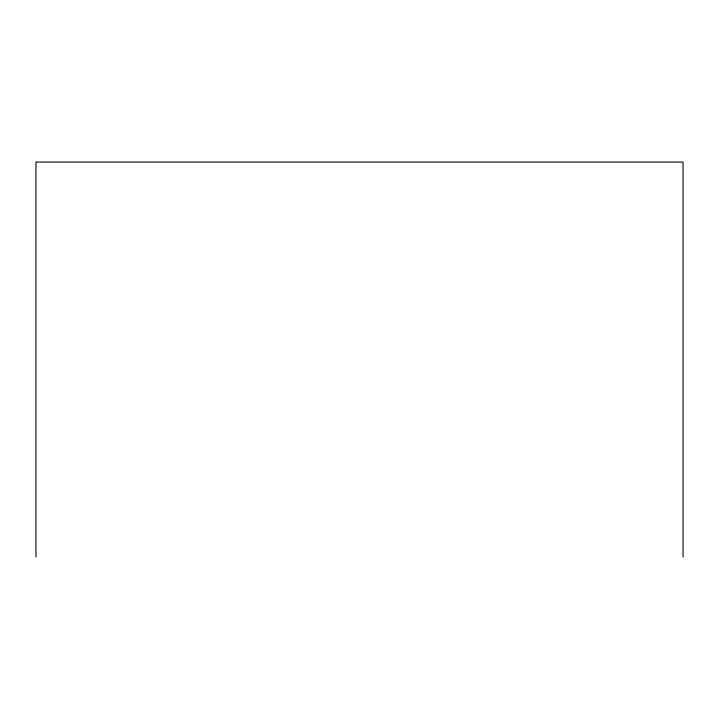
<?xml version="1.0" encoding="UTF-8"?>
<svg xmlns="http://www.w3.org/2000/svg" width="719" height="719" viewBox="0 0 719 719"><rect width="100%" height="100%" fill="white"/><g stroke="black" fill="none" stroke-linecap="round" stroke-linejoin="round"><path stroke-width="1.08" d="M683.05 556.937L683.05 162.063L35.95 162.063L35.95 556.937"/></g></svg>
